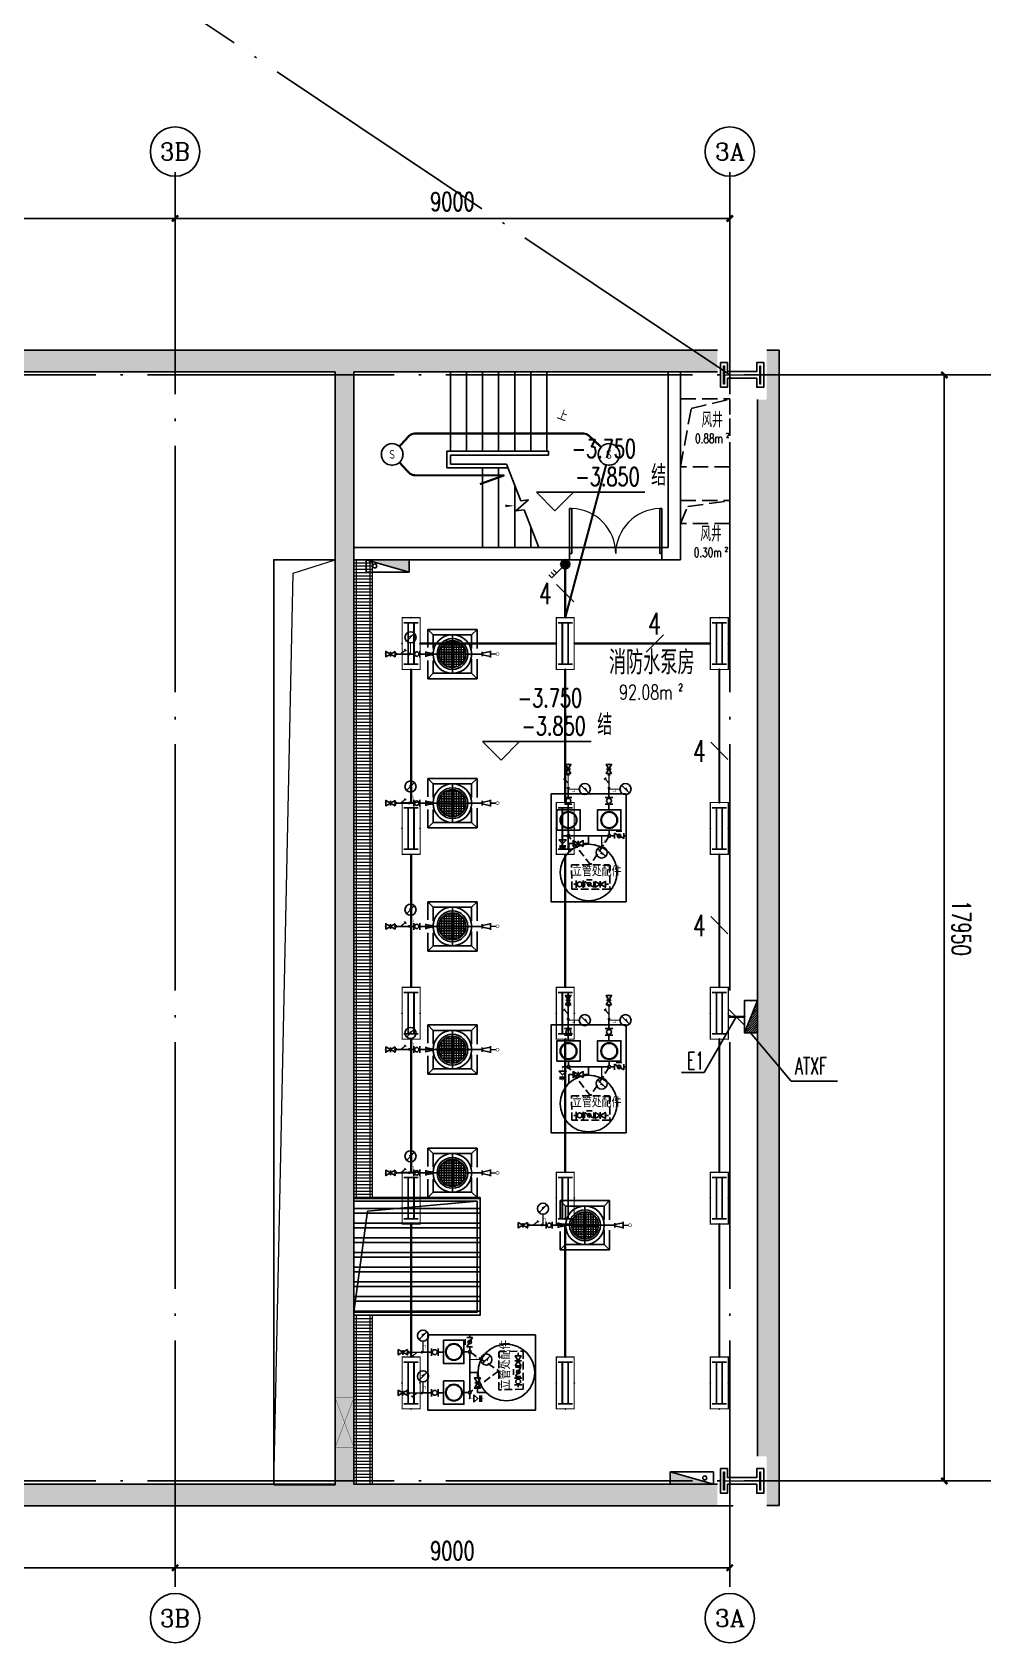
# Model space of a CAD drawing. Extents: x -1396510 to 1250330, y -1892470 to 1623980.
# Drawn here: x 220609 to 236160, y -1328750 to -1302612 of the extents above; entities that cross this region are included whole.
import ezdxf
from ezdxf.enums import TextEntityAlignment as Align

# ---------------------------------------------------------------- set-up
doc = ezdxf.new("R2010")
doc.units = 0
doc.header["$LTSCALE"] = 1000
doc.header["$MEASUREMENT"] = 0
for name, pattern in [('CONTINOUS', [0]), ('DASH', [0.35, 0.25, -0.1]), ('DOTE', [2.42, 2, -0.2, 0.02, -0.2])]:
    doc.linetypes.add(name, pattern=pattern)
doc.layers.get('Defpoints').update_dxf_attribs({"color": 210})
for name, color, linetype in [('0-辅助线', 1, 'Continuous'), ('A-AXIS-D', 1, 'Continuous'), ('A-AXIS-DOTE', 14, 'DOTE'), ('A-AXIS-DP', 126, 'Continuous'), ('A-HATCH-2', 251, 'Continuous'), ('A-STAIR', 150, 'Continuous'), ('A-WINDOW', 140, 'Continuous'), ('A-防火门窗', 1, 'Continuous'), ('AS-COLN', 6, 'Continuous'), ('AS-WALL', 40, 'Continuous'), ('AS-结构边线层', 200, 'Continuous'), ('DIM-照明', 3, 'Continuous'), ('DIM-箱柜', 3, 'Continuous'), ('EQUIP-照明', 3, 'Continuous'), ('EQUIP-箱柜', 3, 'Continuous'), ('FM_ZF消防', 1, 'Continuous'), ('SB_ZF消火栓', 10, 'Continuous'), ('SB_ZF消火栓M', 10, 'Continuous'), ('SB_ZF消防', 1, 'Continuous'), ('TEL_TEXT', 7, 'Continuous'), ('WIRE-照明', 1, 'Continuous'), ('建-墙-填充', 8, 'Continuous'), ('建-标高', 3, 'Continuous'), ('建-箭头', 3, 'Continuous')]:
    doc.layers.add(name, color=color, linetype=linetype)
doc.layers.add('A-WALL-HATCH', color=8, linetype='Continuous', lineweight=13)
doc.layers.add('S-col', color=2, linetype='Continuous', lineweight=0)
doc.layers.add('A-云线2', color=3, linetype='Continuous', plot=False)
doc.styles.add('_TCH_AXIS', font='COMPLEX', dxfattribs={"bigfont": 'GBCBIG'})
doc.styles.add('_TCH_DIM_T3', font='SIMPLEX', dxfattribs={"width": 0.705882, "bigfont": 'GBCBIG'})
doc.styles.add('_TEL_ATTDEF', font='GBENOR', dxfattribs={"width": 0.8, "height": 3, "bigfont": 'GBCBIG'})
doc.styles.add('_TEL_DIM', font='SIMPLEX', dxfattribs={"width": 0.8, "height": 3.5, "bigfont": 'HZTXT'})
doc.styles.add('A-AREA', font='SIMPLEX', dxfattribs={"bigfont": 'GBCBIG'})
doc.styles.add('A-DIM_T3', font='SIMPLEX', dxfattribs={"width": 0.705882, "bigfont": 'GBCBIG'})
doc.styles.add('A-STANDARD', font='SIMPLEX', dxfattribs={"bigfont": 'GBCBIG'})
doc.styles.get("Standard").update_dxf_attribs({"font": 'gbenor.shx', "bigfont": 'gbcbig.shx'})
doc.styles.add('TG_LINETYPE', font='SIMPLEX', dxfattribs={"width": 0.8, "height": 3, "bigfont": 'HZTXT'})
doc.linetypes.add('TG_X', pattern='A,1,-0.3,["X",TG_LINETYPE,S=0.1,R=0,X=-0.25,Y=-0.15],0', length=1.3)
doc.dimstyles.new('_TCH_ARCH&&100', dxfattribs={"dimtxt": 297.5, "dimasz": 100, "dimexe": 100, "dimexo": 100, "dimgap": 126.25, "dimtad": 1, "dimdec": 0, "dimzin": 0, "dimdsep": 46, "dimtxsty": '_TCH_DIM_T3', "dimblk": 'ARCHTICK', "dimcen": 0.09, "dimclrt": 7, "dimazin": 2, "dimtfac": 1, "dimtdec": 0, "dimtix": 1, "dimtmove": 2, "dimatfit": 3, "dimfxl": 0, "dimtolj": 1, "dimtzin": 0, "dimarcsym": 0})
doc.dimstyles.new('A-DIM&&100', dxfattribs={"dimtxt": 297.5, "dimasz": 100, "dimexe": 100, "dimexo": 100, "dimgap": 126.25, "dimtad": 1, "dimdec": 0, "dimzin": 0, "dimdsep": 46, "dimtxsty": 'A-DIM_T3', "dimblk": 'ARCHTICK', "dimcen": 0.09, "dimclrt": 7, "dimazin": 2, "dimtfac": 1, "dimtdec": 0, "dimtix": 1, "dimtmove": 2, "dimatfit": 3, "dimfxl": 0, "dimtolj": 1, "dimtzin": 0, "dimarcsym": 0})

# ---------------------------------------------------------------- blocks, each defined once
blk = doc.blocks.new('A$C5D961328')
at = {"layer": 'SB_ZF消火栓'}
blk.add_hatch(color=256, dxfattribs=at).paths.add_polyline_path([(0, 40), (700, 40), (700, 240)])
for p, q in [((700, 240), (0, 240)), ((0, 240), (0, 40)), ((700, 240), (0, 40)), ((0, 40), (700, 40)), ((700, 240), (700, 40))]:
    blk.add_line(p, q, dxfattribs=at)
at = {"layer": 'SB_ZF消火栓', "color": 1}
blk.add_circle((140, 140), 32.5, dxfattribs=at)
blk = doc.blocks.new('we42342343234')
at = {"layer": 'SB_ZF消火栓M', "xscale": -1, "rotation": 180}
blk.add_blockref('A$C5D961328', (-104754, 597660), dxfattribs=at)
at = {"layer": 'SB_ZF消火栓M', "xscale": -1}
blk.add_blockref('A$C5D961328', (-99120, 582579), dxfattribs=at)
blk = doc.blocks.new('$VALVE$00000597')
at = {"color": 0}
blk.add_line((-93, 357), (93, 543), dxfattribs=at)
blk.add_lwpolyline([(93, 543, 0, 50, 0), (-31, 456, 50, 50, 0)], format="xyseb", dxfattribs=at)
for points, const_width in [([(0, 300), (0, 0)], 30), ([(0, 182), (75, 182), (75, 107)], 7.5)]:
    blk.add_lwpolyline(points, dxfattribs=dict(at, const_width=const_width))
blk.add_circle((0, 450), 150, dxfattribs=at)
blk = doc.blocks.new('$VALVE$00000296')
at = {"color": 0}
for points in [[(-125, 72), (-125, -72), (125, 72), (125, -72), (-125, 72)], [(0, 60), (0, -64)]]:
    blk.add_lwpolyline(points, dxfattribs=at)
for p in [(-125, 0), (125, 0)]:
    blk.add_point(p, dxfattribs=at)
blk = doc.blocks.new('$VALVE$00000447')
at = {"color": 0}
for p, q in [((-82, 0), (-82, 90)), ((-82, 0), (-82, -90)), ((82, 0), (82, 90)), ((82, 0), (82, -90))]:
    blk.add_line(p, q, dxfattribs=at)
blk.add_circle((0, 0), 60.1, dxfattribs=at)
for p in [(-82, 0), (82, 0)]:
    blk.add_point(p, dxfattribs=at)
blk = doc.blocks.new('$VALVE$00000322')
at = {"color": 0}
for p, q in [((4, 216), (-102, 110)), ((-102, 110), (102, 110)), ((87, 272), (-81, 272)), ((-80, 317), (89, 317)), ((102, 110), (4, 216))]:
    blk.add_line(p, q, dxfattribs=at)
at = {"color": 0, "const_width": 8.96}
for points in [[(0, 0), (0, 110)], [(4, 216), (4, 377)]]:
    blk.add_lwpolyline(points, dxfattribs=at)
at = {"color": 0}
blk.add_point((0, 0), dxfattribs=at)
at = {"color": 0, "flags": 9}
for tag in ['YSIZE', 'XSIZE']:
    blk.add_attdef(tag, (0, 110), '', height=0.5, dxfattribs=at)
blk = doc.blocks.new('$VALVE$00000314')
at = {"color": 0}
for p, q in [((-125, -75), (-125, 75)), ((-125, 75), (125, -75)), ((-75, 125), (75, 125)), ((125, -75), (125, 75))]:
    blk.add_line(p, q, dxfattribs=at)
blk.add_circle((0, 0), 50, dxfattribs=at)
for p in [(-125, 0), (125, 0)]:
    blk.add_point(p, dxfattribs=at)
blk.add_solid([(0, 125), (0, 150), (75, 125)], dxfattribs=at)
blk = doc.blocks.new('$VALVE$00000295')
at = {"color": 0}
blk.add_lwpolyline([(-125, 72), (-125, -72), (125, 72), (125, -72), (-125, 72)], dxfattribs=at)
for p in [(-125, 0), (125, 0)]:
    blk.add_point(p, dxfattribs=at)
blk = doc.blocks.new('$VALVE$00000501')
for p, q in [((-175, 32), (-175, -32)), ((175, 32), (175, -32)), ((96, -77), (50, -123))]:
    blk.add_line(p, q)
at = {"const_width": 35}
for points in [[(-175, 0), (175, 0)], [(-52, 0), (73, -100)]]:
    blk.add_lwpolyline(points, dxfattribs=at)
for p in [(-175, -2), (175, -2)]:
    blk.add_point(p)
blk = doc.blocks.new('A$C6FBA1FAC')
at = {"layer": '0-辅助线', "color": 0, "linetype": 'DASH', "ltscale": 0.5}
blk.add_lwpolyline([(1160, 944), (1631, 639), (1160, 284)], dxfattribs=at)
blk.add_lwpolyline([(1631, 947), (2024, 957), (2024, 340), (1631, 330)], close=True, dxfattribs=at)
at = {"layer": 'SB_ZF消防', "color": 0, "linetype": 'TG_X', "ltscale": 0.5}
for p, q in [((1160, 1218), (1160, 1179)), ((170, 938), (150, 938)), ((538, 938), (380, 938)), ((736, 938), (646, 938)), ((1138, 944), (1065, 944)), ((1160, 1029), (1160, 967)), ((1160, 922), (1160, 608)), ((1946, 931), (1946, 883)), ((1160, 608), (1284, 608)), ((1160, 608), (1160, 307)), ((1284, 523), (1284, 608)), ((1946, 716), (1946, 695)), ((1946, 545), (1946, 519)), ((170, 278), (150, 278)), ((538, 278), (380, 278)), ((736, 278), (646, 278)), ((1138, 284), (1065, 284)), ((1160, 262), (1160, 189)), ((1284, 357), (1284, 287)), ((1426, 287), (1284, 287)), ((1946, 410), (1946, 372))]:
    blk.add_line(p, q, dxfattribs=at)
at = {"layer": 'SB_ZF消防', "color": 0, "linetype": 'CONTINOUS'}
blk.add_lwpolyline([(2229, 1220), (479, 1220), (479, 0), (2229, 0)], close=True, dxfattribs=at)
at = {"layer": 'SB_ZF消防', "color": 0, "linetype": 'CONTINOUS', "elevation": -9}
for points in [[(1065, 1134), (1065, 755), (736, 755), (736, 1134)], [(1065, 474), (1065, 95), (736, 95), (736, 474)]]:
    blk.add_lwpolyline(points, close=True, dxfattribs=at)
at = {"layer": 'SB_ZF消防', "color": 0}
for points in [[(1946, 799), (1893, 799)], [(1946, 799), (2000, 799)]]:
    blk.add_lwpolyline(points, dxfattribs=at)
at = {"layer": 'SB_ZF消防', "color": 0, "linetype": 'CONTINOUS'}
for centre, radius in [((903, 944, -9), 136), ((903, 944, -9), 126), ((1754, 610), 460), ((903, 284, -9), 136), ((903, 284, -9), 126)]:
    blk.add_circle(centre, radius, dxfattribs=at)
at = {"layer": 'SB_ZF消防', "color": 0, "linetype": 'TG_X'}
for centre in [(1160, 944), (1946, 799), (1160, 284)]:
    blk.add_circle(centre, 22.5, dxfattribs=at)
at = {"layer": 'FM_ZF消防', "color": 8, "yscale": 0.6, "zscale": 0.6}
for name, p, xscale, rotation in [('$VALVE$00000314', (1160, 1104), 0.6, 90.00000000000001), ('$VALVE$00000597', (1160, 821), -0.6, 270), ('$VALVE$00000314', (1946, 620), 0.6, 90), ('$VALVE$00000322', (1160, 189), 0.6, 269.9999999999999)]:
    blk.add_blockref(name, p, dxfattribs=dict(at, xscale=xscale, rotation=rotation))
at = {"layer": 'SB_ZF消防', "color": 8, "extrusion": (0, 0, -1), "xscale": -0.6000000000058208, "yscale": 0.6000000000058208, "zscale": -0.6000000000058208}
for p in [(-401, 938), (-401, 278)]:
    blk.add_blockref('$VALVE$00000597', p, dxfattribs=at)
at = {"layer": 'SB_ZF消防', "color": 8, "linetype": 'ByBlock', "xscale": -0.6000000000058208, "yscale": 0.6000000000058208, "zscale": 0.6000000000058208}
for p in [(75, 938), (75, 278)]:
    blk.add_blockref('$VALVE$00000296', p, dxfattribs=at)
at = {"layer": 'SB_ZF消防', "color": 0, "linetype": 'Continuous', "xscale": 0.6, "yscale": -0.6, "zscale": 0.6, "rotation": 180.016219414936}
for p in [(275, 938), (275, 278)]:
    blk.add_blockref('$VALVE$00000501', p, dxfattribs=at)
at = {"layer": 'SB_ZF消防', "color": 8, "extrusion": (0, 0, -1)}
for name, p, xscale, yscale, zscale, rotation in [('$VALVE$00000447', (-592, 940), -0.6655000007060895, 0.6655000007060895, -0.6655000007060895, 359.9823166399769), ('$VALVE$00000295', (-1946, 799), -0.6655000007060895, 0.6655000007060895, -0.6655000007060895, 269.9823166399769), ('$VALVE$00000296', (-1284, 440, -9), -0.6655000019456798, 0.6655000019456798, -0.6655000019456798, 89.98231664000984), ('$VALVE$00000447', (-592, 280), -0.6655000007060895, 0.6655000007060895, -0.6655000007060895, 359.9823166399769), ('$VALVE$00000447', (-1946, 464), -0.6655000007060895, 0.6655000007060895, -0.6655000007060895, 269.9823166399769)]:
    blk.add_blockref(name, p, dxfattribs=dict(at, xscale=xscale, yscale=yscale, zscale=zscale, rotation=rotation))
at = {"layer": 'SB_ZF消防', "color": 0, "linetype": 'CONTINOUS'}
blk.add_text('立管处配件', height=168.8, rotation=90, dxfattribs=at).set_placement((1816, 340))
blk = doc.blocks.new('$VALVE$00000486')
at = {"color": 0}
for p, q in [((90, 55), (-90, 16)), ((-90, -48), (-90, 48)), ((90, 72), (90, -72)), ((90, 72), (90, -72)), ((90, -72), (90, 72)), ((90, -55), (-90, -16))]:
    blk.add_line(p, q, dxfattribs=at)
for p in [(-90, 0), (90, 0)]:
    blk.add_point(p, dxfattribs=at)
blk = doc.blocks.new('A$C601508C6')
at = {"layer": 'SB_ZF消防', "linetype": 'ByBlock'}
h = blk.add_hatch(dxfattribs=at)
h.set_pattern_fill('SQUARE', color=0, scale=12.5, angle=-270, style=0)
h.set_pattern_definition([(90, (136137.827, -172778.786), (-19.84375, -5e-09), [19.84375, -19.84375]), (180, (136137.827, -172778.786), (5e-09, -19.84375), [19.84375, -19.84375])])
edge = h.paths.add_edge_path()
edge.add_ellipse((1081, 400), major_axis=(-155, -155), ratio=1, start_angle=135, end_angle=315)
edge.add_ellipse((1081, 400), major_axis=(-155, -155), ratio=1, start_angle=-45, end_angle=135)
at = {"layer": 'SB_ZF消防', "color": 0, "linetype": 'ByBlock'}
for p, q in [((681, 800), (681, 505)), ((768, 712), (681, 800)), ((1481, 800), (681, 800)), ((1393, 712), (1481, 800)), ((1481, 490), (1481, 800)), ((768, 712), (768, 490)), ((768, 712), (1393, 712)), ((1081, 87), (1081, 712)), ((1393, 490), (1393, 712)), ((1568, 400), (643, 400)), ((681, 297), (681, 0)), ((768, 297), (768, 87)), ((1393, 87), (1393, 318)), ((1481, 0), (1481, 318)), ((768, 87), (681, 0)), ((768, 87), (1393, 87)), ((1481, 0), (1393, 87)), ((1481, 0), (681, 0))]:
    blk.add_line(p, q, dxfattribs=at)
at = {"layer": 'SB_ZF消防', "color": 0, "linetype": 'ByBlock', "ltscale": 0.5}
for p, q in [((453, 400), (150, 400)), ((647, 400), (551, 400)), ((756, 400), (831, 400))]:
    blk.add_line(p, q, dxfattribs=at)
at = {"layer": 'SB_ZF消防', "color": 0, "linetype": 'ByBlock', "const_width": 22.5}
for points in [[(1399, 400), (1566, 400)], [(1701, 400), (1788, 400)]]:
    blk.add_lwpolyline(points, dxfattribs=at)
at = {"layer": 'SB_ZF消防', "color": 0, "linetype": 'ByBlock', "const_width": 7.5}
blk.add_lwpolyline([(1813, 375, 1), (1813, 425, 1), (1813, 375, 1)], format="xyb", dxfattribs=at)
at = {"layer": 'SB_ZF消防', "color": 0, "linetype": 'ByBlock'}
for radius in [313, 250, 219]:
    blk.add_circle((1081, 400), radius, dxfattribs=at)
at = {"layer": 'SB_ZF消防', "color": 8, "linetype": 'ByBlock', "extrusion": (0, 0, -1), "xscale": -0.6000000000058209, "yscale": 0.6000000000058209, "zscale": -0.6000000000058209}
blk.add_blockref('$VALVE$00000597', (-401, 400), dxfattribs=at)
at = {"layer": 'SB_ZF消防', "color": 8, "linetype": 'ByBlock', "xscale": -0.6000000000058209, "yscale": 0.6000000000058209, "zscale": 0.6000000000058208}
for name, p in [('$VALVE$00000296', (75, 400)), ('$VALVE$00000447', (502, 400)), ('$VALVE$00000486', (701, 400))]:
    blk.add_blockref(name, p, dxfattribs=at)
at = {"layer": 'SB_ZF消防', "color": 0, "linetype": 'ByBlock', "xscale": 0.6, "yscale": -0.6, "zscale": 0.6}
blk.add_blockref('$VALVE$00000501', (274, 403), dxfattribs=at)
at = {"layer": 'SB_ZF消防', "color": 8, "linetype": 'ByBlock', "xscale": -0.7500000000000002, "yscale": 0.7500000000000002, "zscale": 0.75, "rotation": 180}
blk.add_blockref('$VALVE$00000486', (1633, 400), dxfattribs=at)
blk = doc.blocks.new('_ArchTick')
at = {"color": 0, "linetype": 'ByBlock', "const_width": 0.4}
blk.add_lwpolyline([(-0.5, -0.5), (0.5, 0.5)], dxfattribs=at)
blk = doc.blocks.new('*D5827')
at = {"layer": 'A-AXIS-D', "color": 0, "lineweight": -2, "transparency": 16777216}
for p, q in [((196000, -38700), (196000, -39558)), ((205000, -38700), (205000, -39558)), ((196000, -39458), (205000, -39458))]:
    blk.add_line(p, q, dxfattribs=at)
at = {"layer": 'Defpoints', "color": 0, "transparency": 16777216}
for p in [(196000, -38600), (205000, -38600), (205000, -39458)]:
    blk.add_point(p, dxfattribs=at)
at = {"layer": 'A-AXIS-D', "color": 0, "lineweight": -2, "transparency": 16777216, "xscale": 100, "yscale": 100, "zscale": 100, "rotation": 180}
blk.add_blockref('_ArchTick', (196000, -39458), dxfattribs=at)
at = {"layer": 'A-AXIS-D', "color": 0, "lineweight": -2, "transparency": 16777216, "xscale": 100, "yscale": 100, "zscale": 100}
blk.add_blockref('_ArchTick', (205000, -39458), dxfattribs=at)
at = {"layer": 'A-AXIS-D', "color": 7, "transparency": 16777216, "insert": (200500, -39183), "char_height": 297.5, "attachment_point": 5, "style": '_TCH_DIM_T3'}
blk.add_mtext('\\A1;9000', dxfattribs=at)
blk = doc.blocks.new('*D5828')
at = {"layer": 'A-AXIS-D', "color": 0, "lineweight": -2, "transparency": 16777216}
for p, q in [((205000, -38700), (205000, -39558)), ((214000, -38700), (214000, -39558)), ((205000, -39458), (214000, -39458))]:
    blk.add_line(p, q, dxfattribs=at)
at = {"layer": 'Defpoints', "color": 0, "transparency": 16777216}
for p in [(205000, -38600), (214000, -38600), (214000, -39458)]:
    blk.add_point(p, dxfattribs=at)
at = {"layer": 'A-AXIS-D', "color": 0, "lineweight": -2, "transparency": 16777216, "xscale": 100, "yscale": 100, "zscale": 100, "rotation": 180}
blk.add_blockref('_ArchTick', (205000, -39458), dxfattribs=at)
at = {"layer": 'A-AXIS-D', "color": 0, "lineweight": -2, "transparency": 16777216, "xscale": 100, "yscale": 100, "zscale": 100}
blk.add_blockref('_ArchTick', (214000, -39458), dxfattribs=at)
at = {"layer": 'A-AXIS-D', "color": 7, "transparency": 16777216, "insert": (209500, -39183), "char_height": 297.5, "attachment_point": 5, "style": '_TCH_DIM_T3'}
blk.add_mtext('\\A1;9000', dxfattribs=at)
blk = doc.blocks.new('*D5856')
at = {"layer": 'A-AXIS-D', "color": 0, "lineweight": -2, "transparency": 16777216}
for p, q in [((216564, -20100), (217580, -20100)), ((217480, -20100), (217480, -38050)), ((216564, -38050), (217580, -38050))]:
    blk.add_line(p, q, dxfattribs=at)
at = {"layer": 'Defpoints', "color": 0, "transparency": 16777216}
for p in [(216464, -20100), (216464, -38050), (217480, -38050)]:
    blk.add_point(p, dxfattribs=at)
at = {"layer": 'A-AXIS-D', "color": 0, "lineweight": -2, "transparency": 16777216, "xscale": 100, "yscale": 100, "zscale": 100}
for p, rotation in [((217480, -20100), 90), ((217480, -38050), 270)]:
    blk.add_blockref('_ArchTick', p, dxfattribs=dict(at, rotation=rotation))
at = {"layer": 'A-AXIS-D', "color": 7, "transparency": 16777216, "insert": (217755, -29075), "char_height": 297.5, "attachment_point": 5, "rotation": 270, "style": 'A-DIM_T3'}
blk.add_mtext('\\A1;17950', dxfattribs=at)
blk = doc.blocks.new('*D5857')
at = {"layer": 'A-AXIS-D', "color": 0, "lineweight": -2, "transparency": 16777216}
for p, q in [((196000, -18320), (196000, -17462)), ((205000, -18320), (205000, -17462)), ((196000, -17562), (205000, -17562))]:
    blk.add_line(p, q, dxfattribs=at)
at = {"layer": 'Defpoints', "color": 0, "transparency": 16777216}
for p in [(205000, -17562), (196000, -18420), (205000, -18420)]:
    blk.add_point(p, dxfattribs=at)
at = {"layer": 'A-AXIS-D', "color": 0, "lineweight": -2, "transparency": 16777216, "xscale": 100, "yscale": 100, "zscale": 100, "rotation": 180}
blk.add_blockref('_ArchTick', (196000, -17562), dxfattribs=at)
at = {"layer": 'A-AXIS-D', "color": 0, "lineweight": -2, "transparency": 16777216, "xscale": 100, "yscale": 100, "zscale": 100}
blk.add_blockref('_ArchTick', (205000, -17562), dxfattribs=at)
at = {"layer": 'A-AXIS-D', "color": 7, "transparency": 16777216, "insert": (200500, -17287), "char_height": 297.5, "attachment_point": 5, "style": '_TCH_DIM_T3'}
blk.add_mtext('\\A1;9000', dxfattribs=at)
blk = doc.blocks.new('*D5858')
at = {"layer": 'A-AXIS-D', "color": 0, "lineweight": -2, "transparency": 16777216}
for p, q in [((205000, -18320), (205000, -17462)), ((214000, -18320), (214000, -17462)), ((205000, -17562), (214000, -17562))]:
    blk.add_line(p, q, dxfattribs=at)
at = {"layer": 'Defpoints', "color": 0, "transparency": 16777216}
for p in [(214000, -17562), (205000, -18420), (214000, -18420)]:
    blk.add_point(p, dxfattribs=at)
at = {"layer": 'A-AXIS-D', "color": 0, "lineweight": -2, "transparency": 16777216, "xscale": 100, "yscale": 100, "zscale": 100, "rotation": 180}
blk.add_blockref('_ArchTick', (205000, -17562), dxfattribs=at)
at = {"layer": 'A-AXIS-D', "color": 0, "lineweight": -2, "transparency": 16777216, "xscale": 100, "yscale": 100, "zscale": 100}
blk.add_blockref('_ArchTick', (214000, -17562), dxfattribs=at)
at = {"layer": 'A-AXIS-D', "color": 7, "transparency": 16777216, "insert": (209500, -17287), "char_height": 297.5, "attachment_point": 5, "style": '_TCH_DIM_T3'}
blk.add_mtext('\\A1;9000', dxfattribs=at)
blk = doc.blocks.new('$DorLib2D$00000002')
for p, q in [((-0.5, 0), (-0.5, 0.4875)), ((-0.475, 0.4875), (-0.5, 0.4875)), ((-0.475, 0), (-0.475, 0.4875)), ((0.475, 0), (0.475, 0.4875)), ((0.475, 0.4875), (0.5, 0.4875)), ((0.5, 0), (0.5, 0.4875)), ((-0.5, 0), (-0.475, 0)), ((0.5, 0), (0.475, 0))]:
    blk.add_line(p, q)
at = {"lineweight": 13}
for centre, start, end in [((-0.4875, 0), 0, 88.53072), ((0.4875, 0), 91.46928, 180)]:
    blk.add_arc(centre, 0.4875, start, end, dxfattribs=at)
blk = doc.blocks.new('_FZH')
at = {"layer": 'A-HATCH-2'}
blk.add_lwpolyline([(-0.437, -0.25), (-0.437, 0.25), (-0.297, 0.25), (-0.297, 0.067), (0.298, 0.067), (0.298, 0.25), (0.438, 0.25), (0.438, -0.25), (0.298, -0.25), (0.298, -0.068), (-0.297, -0.068), (-0.297, -0.25)], close=True, dxfattribs=at)
at = {"layer": 'S-col'}
blk.add_lwpolyline([(-0.375, -0.188), (-0.375, 0.187), (-0.36, 0.187), (-0.36, 0.005), (0.36, 0.005), (0.36, 0.187), (0.375, 0.187), (0.375, -0.188), (0.36, -0.188), (0.36, -0.005), (-0.36, -0.005), (-0.36, -0.188)], close=True, dxfattribs=at)
blk = doc.blocks.new('$LinePat$饰面砖')
at = {"color": 0}
for p, q in [((0, 0), (70, 0)), ((0, 0), (0, -100)), ((17.5, 0), (17.5, -100)), ((35, 0), (35, -100)), ((52.5, 0), (52.5, -100)), ((70, 0), (70, -100)), ((0, -100), (70, -100))]:
    blk.add_line(p, q, dxfattribs=at)
at = {"color": 0, "linetype": 'DASH'}
for p, q in [((0, -12.5), (70, -12.5)), ((0, -87.5), (70, -87.5))]:
    blk.add_line(p, q, dxfattribs=at)
blk = doc.blocks.new('$equip$00003148')
for p, q in [((-0.96, 0.333), (-0.96, -0.333)), ((-0.96, 0.133), (0.96, 0.133)), ((0.96, 0.333), (0.96, -0.333)), ((-0.96, -0.133), (0.96, -0.133))]:
    blk.add_line(p, q)
at = {"const_width": 0.0571}
blk.add_lwpolyline([(-1.2, -0.417), (1.2, -0.417), (1.2, 0.417), (-1.2, 0.417)], close=True, dxfattribs=at)
at = {"const_width": 0.08}
for points in [[(-0.96, 0.133), (0.96, 0.133)], [(-0.96, -0.133), (0.96, -0.133)]]:
    blk.add_lwpolyline(points, dxfattribs=at)
for p in [(-1.2, 0), (0, 0.417), (1.2, 0), (0, -0.417)]:
    blk.add_point(p)
at = {"color": 7, "style": '_TEL_DIM', "flags": 1}
for tag in ['A', 'REMARK']:
    blk.add_attdef(tag, text='', height=0.00002, dxfattribs=at).set_placement((0, 0), align=Align.MIDDLE_CENTER)
blk = doc.blocks.new('$equip$00002837')
at = {"const_width": 0.0571}
blk.add_lwpolyline([(0.5, 0, 1), (-0.5, 0, 1), (0.5, 0, -0.854586)], format="xyb", dxfattribs=at)
blk.add_circle((0, 0), 0.5)
for p in [(-0.5, 0), (0, 0.5), (0.5, 0), (0, -0.5)]:
    blk.add_point(p)
at = {"color": 7, "style": '_TEL_DIM'}
blk.add_attdef('$TEXT$', text='', height=0.4, dxfattribs=at).set_placement((0, 0), align=Align.MIDDLE_CENTER)
at = {"color": 7, "style": '_TEL_DIM', "flags": 1}
for tag in ['A', 'REMARK']:
    blk.add_attdef(tag, text='', height=0.00002, dxfattribs=at).set_placement((0, 0), align=Align.MIDDLE_CENTER)
blk = doc.blocks.new('*X124')
at = {"color": 0}
for p, q in [((-247, 0), (-246, 2)), ((-212, 0), (-187, 25)), ((-177, 0), (-128, 49)), ((-141, 0), (-69, 72)), ((-106, 0), (-10, 96)), ((-71, 0), (49, 120)), ((-35, 0), (108, 143)), ((0, 0), (167, 167)), ((35, 0), (226, 190)), ((71, 0), (250, 179)), ((106, 0), (250, 144)), ((141, 0), (250, 109)), ((177, 0), (250, 73)), ((212, 0), (250, 38)), ((247, 0), (250, 3))]:
    blk.add_line(p, q, dxfattribs=at)
blk = doc.blocks.new('$equip$00002939')
for p, q in [((-0.75, 0.6), (-0.75, 0)), ((0.75, 0.6), (-0.75, 0.6)), ((-0.75, 0), (0.75, 0.6)), ((-0.75, 0), (0.75, 0)), ((0.75, 0), (0.75, 0.6))]:
    blk.add_line(p, q)
at = {"const_width": 0.0571}
blk.add_lwpolyline([(-0.75, 0.6), (-0.75, 0), (0.75, 0), (0.75, 0.6), (-0.75, 0.6), (-0.75, 0)], dxfattribs=at)
for p in [(-0.75, 0.3), (0, 0.6), (0, 0), (0.75, 0.3)]:
    blk.add_point(p)
blk.add_solid([(-0.75, 0), (0.75, 0), (0.75, 0.6)])
at = {"xscale": 0.00300000000061118, "yscale": 0.00300000000061118, "zscale": 0.00300000000061118}
blk.add_blockref('*X124', (0, 0), dxfattribs=at)
at = {"color": 7, "style": '_TEL_DIM', "flags": 1}
for tag in ['A', 'REMARK']:
    blk.add_attdef(tag, text='', height=0.00002, dxfattribs=at).set_placement((0, 0), align=Align.MIDDLE_CENTER)
blk = doc.blocks.new('$equip$00001964')
for p, q in [((0.147, 0.356), (0.625, 0.833)), ((0.625, 0.833), (0.766, 0.692)), ((0.399, 0.607), (0.54, 0.466)), ((0.512, 0.72), (0.653, 0.579))]:
    blk.add_line(p, q)
blk.add_circle((0, 0.208), 0.208)
for p in [(-0.208, 0.208), (0, 0.417), (0, 0), (0.208, 0.208)]:
    blk.add_point(p)
for points in [[(-0.18, 0.313), (0.18, 0.313), (-0.208, 0.208), (0.208, 0.208)], [(-0.18, 0.104), (0.18, 0.104), (-0.208, 0.208), (0.208, 0.208)], [(-0.104, 0.389), (0.104, 0.389), (-0.18, 0.313), (0.18, 0.313)], [(-0.104, 0.028), (0.104, 0.028), (-0.18, 0.104), (0.18, 0.104)], [(0, 0.417), (0, 0.417), (-0.104, 0.389), (0.104, 0.389)], [(0, 0), (0, 0), (-0.104, 0.028), (0.104, 0.028)]]:
    blk.add_solid(points)
at = {"layer": 'TEL_TEXT', "style": '_TEL_DIM', "flags": 1}
blk.add_attdef('A', text='', height=0.00002, dxfattribs=at).set_placement((0, 0), align=Align.MIDDLE_CENTER)
blk = doc.blocks.new('$TELECSYS$00000095')
blk.add_line((0.4, 0.4), (-0.4, -0.4))
at = {"width": 0.8}
blk.add_attdef('N', text='', height=1, dxfattribs=at).set_placement((-0.017, 1.056), align=Align.MIDDLE)
blk = doc.blocks.new('$TelecSys$00000152')
blk.add_blockref('$TELECSYS$00000095', (0, 0))
at = {"style": '_TEL_DIM', "width": 0.7}
blk.add_attdef('N', text='', height=0.875, dxfattribs=at).set_placement((-0.015, 0.924), align=Align.MIDDLE)
blk = doc.blocks.new('世赫3#厂房一层0821')
at = {"layer": 'A-HATCH-2'}
h = blk.add_hatch(dxfattribs=at)
h.set_pattern_fill('ANSI32', color=8, scale=50, angle=135)
h.set_pattern_definition([(180, (381554.18, -893630.89), (-1e-14, -238.125), []), (180, (381474.8, -893551.5), (-1e-14, -238.125), [])])
h.paths.add_polyline_path([(209950, -33450.9), (207900, -33455.9), (207900, -35365.9), (209950, -35360.9)])
at = {"layer": '建-墙-填充'}
for points in [[(196400, -19700.1), (196400, -20050.1), (207600, -20050.1), (207750, -19933.4), (207750, -19700.1)], [(213100, -20050.1), (213100, -19700.1), (207750, -19700.1), (207750, -19933.4), (207900, -20050.1)], [(213800, -20050.1), (213800, -19700.1), (213100, -19700.1), (213100, -20050.1)], [(214450, -37650), (214600, -37650), (214600, -38450), (214800, -38450), (214800, -19700.1), (214600, -19700.1), (214600, -20500.1), (214450, -20500.1)], [(207750, -19933.4), (207600, -20050.1), (207600, -22990), (207900, -22990), (207900, -20050.1)], [(207900, -22990), (207600, -22990), (207600, -38100.9), (207750, -38217.6), (207900, -38100.9)], [(196400, -38100.9), (196400, -38450), (195700.6, -38450), (195700, -38450.9), (207750, -38450.9), (207750, -38217.6), (207600, -38100.9)], [(214050, -38450), (213800, -38450), (213800, -38100.9), (207900, -38100.9), (207750, -38217.6), (207750, -38450.9), (214050, -38450.9)]]:
    blk.add_hatch(color=256, dxfattribs=at).paths.add_polyline_path(points)
at = {"layer": 'A-AXIS-D'}
for centre in [(205000, -16476), (214000, -16476), (205000, -40276.3), (214000, -40276.3)]:
    blk.add_circle(centre, 400, dxfattribs=at)
at = {"layer": 'A-AXIS-DOTE', "color": 8, "ltscale": 2}
for p, q in [((214000, -20100), (184004, 0)), ((218234.2, -20100), (194994.2, -20100)), ((218234.2, -38050), (194994.2, -38050))]:
    blk.add_line(p, q, dxfattribs=at)
for points in [[(205000, -39770), (205000, -16810)], [(214000, -39770), (214000, -16810)]]:
    blk.add_lwpolyline(points, dxfattribs=at)
at = {"layer": 'A-AXIS-DP', "color": 8}
blk.add_lwpolyline([(207900, -33450.9), (209950, -33450.9), (209950, -35360.9), (207900, -35360.9)], close=True, dxfattribs=at)
at = {"layer": 'A-HATCH-2', "color": 8}
blk.add_lwpolyline([(207900, -35310.9), (208124.2, -33670.9), (209900, -33510.9)], dxfattribs=at)
at = {"layer": 'A-STAIR'}
for p, q in [((209470, -20050.1), (207900, -20050.1)), ((207900, -20050.1), (207900, -22900.1)), ((211030, -20050.1), (209470, -20050.1)), ((209470, -21340.1), (209470, -20050.1)), ((209470, -21340.1), (209470, -20050.1)), ((209730, -21340.1), (209730, -20050.1)), ((209990, -21340.1), (209990, -20050.1)), ((210250, -21340.1), (210250, -20050.1)), ((210510, -21340.1), (210510, -20050.1)), ((210770, -21340.1), (210770, -20050.1)), ((211030, -21340.1), (211030, -20050.1)), ((211060, -21340.1), (209410, -21340.1)), ((209410, -21340.1), (209410, -21610.1)), ((211030, -21400.1), (209470, -21400.1)), ((211060, -21400.1), (209470, -21400.1)), ((209470, -21400.1), (209470, -21550.1)), ((209470, -21550.1), (209470, -21400.1)), ((211060, -21400.1), (211060, -21340.1)), ((209410, -21610.1), (210403.1, -21610.1)), ((209470, -21550.1), (210380, -21550.1)), ((209990, -21550.1), (209470, -21550.1)), ((209990, -21550.1), (210380, -21550.1)), ((209990, -21610.1), (209990, -22900.1)), ((209990, -22900.1), (209990, -21610.1)), ((210250, -21610.1), (210250, -22900.1)), ((210607.7, -22141.3), (210380, -21550.1)), ((210510, -21887.6), (210510, -22900.1)), ((210530.9, -22304.6), (210733.7, -22127.9)), ((210733.7, -22127.9), (210607.7, -22141.3)), ((210665.1, -22290.3), (210530.9, -22304.6)), ((210900, -22900.1), (210665.1, -22290.3)), ((210770, -22562.6), (210770, -22900.1)), ((207900, -22900.1), (209990, -22900.1)), ((209990, -22900.1), (210900, -22900.1))]:
    blk.add_line(p, q, dxfattribs=at)
at = {"layer": 'A-WALL-HATCH'}
blk.add_lwpolyline([(206600, -38110.9), (206917.9, -23317.7), (207600, -23100)], dxfattribs=at)
at = {"layer": 'A-WINDOW', "color": 8}
blk.add_lwpolyline([(209950, -33450.9), (207900, -33455.9), (207900, -35365.9), (209950, -35360.9)], close=True, dxfattribs=at)
at = {"layer": 'A-WINDOW', "color": 8, "const_width": 5}
blk.add_lwpolyline([(207600, -37500), (207900, -37500), (207900, -36700), (207600, -36700)], close=True, dxfattribs=at)
for points in [[(207600, -36700), (207900, -37500)], [(207600, -37500), (207900, -36700)]]:
    blk.add_lwpolyline(points, dxfattribs=at)
at = {"layer": 'A-防火门窗', "color": 1}
for p, q in [((211400, -22900), (212900, -22900)), ((211400, -23100), (212900, -23100))]:
    blk.add_line(p, q, dxfattribs=at)
at = {"layer": 'AS-COLN', "color": 8}
for p, q in [((207750, -19700.1), (196400, -19700.1)), ((213100, -19700.1), (207750, -19700.1)), ((213800, -19700.1), (213100, -19700.1)), ((214800, -19700.1), (214600, -19700.1)), ((214800, -19700.1), (214800, -38450)), ((207600, -20050.1), (196400, -20050.1)), ((207600, -20050.1), (207600, -22990)), ((207900, -20050.1), (207900, -22990)), ((213100, -20050.1), (207900, -20050.1)), ((213800, -20050.1), (213100, -20050.1)), ((214450, -20500.1), (214450, -37650)), ((207600, -22990), (207600, -38100.9)), ((207900, -22990), (207900, -38100.9)), ((207600, -38100.9), (196400, -38100.9)), ((213800, -38100.9), (207900, -38100.9)), ((207750, -38450.9), (195700, -38450.9)), ((214050, -38450.9), (207750, -38450.9)), ((214050, -38450.9), (214050, -38450)), ((214800, -38450), (214600, -38450))]:
    blk.add_line(p, q, dxfattribs=at)
for points in [[(206600, -38110.9), (207600, -38110.9), (207600, -23100), (206600, -23100)], [(209900, -33510.9), (207900, -33510.9), (207900, -35310.9), (209900, -35310.9)]]:
    blk.add_lwpolyline(points, close=True, dxfattribs=at)
at = {"layer": 'AS-WALL'}
for p, q in [((213000, -20050.1), (213000, -22900)), ((213200, -20050.1), (213200, -23100)), ((211400, -22900), (207900, -22900)), ((211400, -23100), (211400, -22900)), ((213000, -22900), (212900, -22900)), ((212900, -22900), (212900, -23100)), ((207900, -23100), (211400, -23100)), ((212900, -23100), (213200, -23100))]:
    blk.add_line(p, q, dxfattribs=at)
at = {"layer": 'AS-结构边线层', "color": 8, "linetype": 'DASH'}
for points in [[(213200, -20490), (214000, -20490), (214000, -21590), (213200, -21590)], [(213200, -22140), (214000, -22140), (214000, -22510), (213200, -22510)]]:
    blk.add_lwpolyline(points, close=True, dxfattribs=at)
for points in [[(213200, -21590), (213374.2, -20645), (214000, -20495)], [(213200, -22510), (213319.3, -22237.8), (214000, -22140)]]:
    blk.add_lwpolyline(points, dxfattribs=at)
at = {"layer": '建-标高', "color": 8}
for p, q in [((211164.2, -22305), (210864.2, -22005)), ((210864.2, -22005), (212624.2, -22005)), ((211164.2, -22305), (211464.2, -22005)), ((210290, -26350), (209990, -26050)), ((209990, -26050), (211750, -26050)), ((210290, -26350), (210590, -26050))]:
    blk.add_line(p, q, dxfattribs=at)
at = {"layer": '建-箭头'}
blk.add_lwpolyline([(211160, -20725.1, 0, 0, 0), (208685, -20725.1, 0, 0, 0), (208685, -22225.1, 0, 0, 0), (210510, -22225.1, 0, 40, 0), (210360, -22225.1, 0, 0, 0)], format="xyseb", dxfattribs=at)
at = {"layer": 'A-WALL-HATCH', "yscale": 3, "zscale": 3}
for p, xscale, rotation in [((208200, -23100), 3.019102133014555, 270.0001690309123), ((208200, -23311.3), 3.019102133014555, 270.0001690309123), ((208200, -23522.7), 3.019102133014555, 270.0001690309123), ((208200, -23734), 3.019102133014555, 270.0001690309123), ((208200, -23945.3), 3.019102133014555, 270.0001690309123), ((208200, -24156.7), 3.019102133014555, 270.0001690309123), ((208200, -24368), 3.019102133014555, 270.0001690309123), ((208200, -24579.4), 3.019102133014555, 270.0001690309123), ((208200, -24790.7), 3.019102133014555, 270.0001690309123), ((208200, -25002), 3.019102133014555, 270.0001690309123), ((208200, -25213.4), 3.019102133014555, 270.0001690309123), ((208200, -25424.7), 3.019102133014555, 270.0001690309123), ((208200, -25636), 3.019102133014555, 270.0001690309123), ((208200, -25847.4), 3.019102133014555, 270.0001690309123), ((208200, -26058.7), 3.019102133014555, 270.0001690309123), ((208200, -26270.1), 3.019102133014555, 270.0001690309123), ((208200, -26481.4), 3.019102133014555, 270.0001690309123), ((208200, -26692.7), 3.019102133014555, 270.0001690309123), ((208200, -26904.1), 3.019102133014555, 270.0001690309123), ((208200, -27115.4), 3.019102133014555, 270.0001690309123), ((208200, -27326.7), 3.019102133014555, 270.0001690309123), ((208200, -27538.1), 3.019102133014555, 270.0001690309123), ((208200, -27749.4), 3.019102133014555, 270.0001690309123), ((208200, -27960.8), 3.019102133014555, 270.0001690309123), ((208200, -28172.1), 3.019102133014555, 270.0001690309123), ((208200, -28383.4), 3.019102133014555, 270.0001690309123), ((208200, -28594.8), 3.019102133014555, 270.0001690309123), ((208200, -28806.1), 3.019102133014555, 270.0001690309123), ((208200, -29017.4), 3.019102133014555, 270.0001690309123), ((208200, -29228.8), 3.019102133014555, 270.0001690309123), ((208200, -29440.1), 3.019102133014555, 270.0001690309123), ((208200, -29651.5), 3.019102133014555, 270.0001690309123), ((208200, -29862.8), 3.019102133014555, 270.0001690309123), ((208200, -30074.1), 3.019102133014555, 270.0001690309123), ((208200, -30285.5), 3.019102133014555, 270.0001690309123), ((208200, -30496.8), 3.019102133014555, 270.0001690309123), ((208200, -30708.1), 3.019102133014555, 270.0001690309123), ((208200, -30919.5), 3.019102133014555, 270.0001690309123), ((208200, -31130.8), 3.019102133014555, 270.0001690309123), ((208200, -31342.1), 3.019102133014555, 270.0001690309123), ((208200, -31553.5), 3.019102133014555, 270.0001690309123), ((208200, -31764.8), 3.019102133014555, 270.0001690309123), ((208200, -31976.2), 3.019102133014555, 270.0001690309123), ((208200, -32187.5), 3.019102133014555, 270.0001690309123), ((208200, -32398.8), 3.019102133014555, 270.0001690309123), ((208200, -32610.2), 3.019102133014555, 270.0001690309123), ((208200, -32821.5), 3.019102133014555, 270.0001690309123), ((208200, -33032.8), 3.019102133014555, 270.0001690309123), ((208200, -33244.2), 3.019102133014555, 270.0001690309123), ((208200, -35365.5), 3.005896639420585, 270.0001690309121), ((208200, -35575.9), 3.005896639420585, 270.0001690309121), ((208200, -35786.3), 3.005896639420585, 270.0001690309121), ((208200, -35996.8), 3.005896639420585, 270.0001690309121), ((208200, -36207.2), 3.005896639420585, 270.0001690309121), ((208200, -36417.6), 3.005896639420585, 270.0001690309121), ((208200, -36628), 3.005896639420585, 270.0001690309121), ((208200, -36838.4), 3.005896639420585, 270.0001690309121), ((208200, -37048.8), 3.005896639420585, 270.0001690309121), ((208200, -37259.2), 3.005896639420585, 270.0001690309121), ((208200, -37469.6), 3.005896639420585, 270.0001690309121), ((208200, -37680.1), 3.005896639420585, 270.0001690309121), ((208200, -37890.5), 3.005896639420585, 270.0001690309121)]:
    blk.add_blockref('$LinePat$饰面砖', p, dxfattribs=dict(at, xscale=xscale, rotation=rotation))
at = {"layer": 'A-防火门窗', "color": 1, "xscale": 1500, "yscale": 1500, "zscale": 200}
blk.add_blockref('$DorLib2D$00000002', (212150, -23000), dxfattribs=at)
at = {"layer": 'AS-COLN', "color": 8, "xscale": 800, "yscale": 800, "zscale": 800}
for p in [(214200, -20100.1), (214200, -38050)]:
    blk.add_blockref('_FZH', p, dxfattribs=at)
at = {"layer": 'SB_ZF消火栓'}
blk.add_blockref('we42342343234', (312854.2, -620720), dxfattribs=at)
at = {"layer": 'SB_ZF消防', "color": 8}
for name, p in [('A$C601508C6', (208419.2, -25030)), ('A$C601508C6', (208419.2, -27450)), ('A$C601508C6', (208419.2, -29450)), ('A$C601508C6', (208419.2, -31450)), ('A$C601508C6', (208419.2, -33450)), ('A$C601508C6', (210569.2, -34300)), ('A$C6FBA1FAC', (208621.1, -36900))]:
    blk.add_blockref(name, p, dxfattribs=at)
at = {"layer": 'SB_ZF消防', "color": 8, "rotation": 270}
for p in [(211100, -26420.9), (211100, -30171.1)]:
    blk.add_blockref('A$C6FBA1FAC', p, dxfattribs=at)
at = {"layer": 'A-AXIS-D', "color": 7, "style": '_TCH_AXIS'}
for s, height, p, p2 in [('3B', 282.17, (204758.1, -16617.1), (205241.9, -16617.1)), ('3A', 276.42, (213756.5, -16614.2), (214243.5, -16614.2)), ('3B', 282.17, (204758.1, -40417.3), (205241.9, -40417.3)), ('3A', 276.42, (213756.5, -40414.5), (214243.5, -40414.5))]:
    blk.add_text(s, height=height, dxfattribs=at).set_placement(p, p2, align=Align.FIT)
at = {"layer": 'A-防火门窗', "color": 8, "style": 'A-AREA'}
for s, height, p in [('风井', 241.13, (213540.6, -20950)), ('风井', 241.13, (213520.6, -22800)), ('消防水泵房', 385.82, (212039.7, -24960))]:
    blk.add_text(s, height=height, dxfattribs=at).set_placement(p)
at = {"layer": 'A-防火门窗', "color": 8, "style": 'A-AREA', "width": 0.705882}
for s, height, p in [('0.88m', 148.75, (213436.7, -21205.9)), ('2', 74.4, (213936.7, -21118.4)), ('0.30m', 148.75, (213416.7, -23055.9)), ('2', 74.4, (213916.7, -22968.4)), ('92.08m', 238, (212206.2, -25369.5)), ('2', 119, (213166.2, -25229.5))]:
    blk.add_text(s, height=height, dxfattribs=at).set_placement(p)
at = {"layer": '建-标高', "color": 7, "style": 'A-STANDARD', "width": 0.705882}
for s, p in [('-3.750', (211434.2, -21445)), ('-3.850', (211494.2, -21900)), ('-3.750', (210560, -25490)), ('-3.850', (210620, -25945))]:
    blk.add_text(s, height=297.5, dxfattribs=at).set_placement(p)
at = {"layer": '建-标高', "color": 7, "style": 'A-STANDARD'}
for p in [(212724.2, -21900), (211850, -25945)]:
    blk.add_text('结', height=337.6, dxfattribs=at).set_placement(p)
at = {"layer": '建-箭头', "color": 7, "style": 'A-STANDARD'}
blk.add_text('上', height=168.8, rotation=339.92971, dxfattribs=at).set_placement((211182.5, -20807.3))
at = {"layer": 'A-AXIS-D'}
for base, p1, p2, picture, middle in [((205000, -17562.2), (196000, -18420.2), (205000, -18420.2), '*D5857', (200500, -17287.2)), ((214000, -17562.2), (205000, -18420.2), (214000, -18420.2), '*D5858', (209500, -17287.2)), ((205000, -39458), (196000, -38600), (205000, -38600), '*D5827', (200500, -39183)), ((214000, -39458), (205000, -38600), (214000, -38600), '*D5828', (209500, -39183))]:
    dim = blk.add_linear_dim(base=base, p1=p1, p2=p2, angle=0, dimstyle='_TCH_ARCH&&100', dxfattribs=at)
    dim.commit()
    dim.dimension.update_dxf_attribs({"geometry": picture, "text_midpoint": middle, "dimtype": 161})
dim = blk.add_linear_dim(base=(217480, -38050), p1=(216464.2, -20100), p2=(216464.2, -38050), angle=270, dimstyle='A-DIM&&100', dxfattribs=at)
dim.commit()
dim.dimension.update_dxf_attribs({"geometry": '*D5856', "text_midpoint": (217755, -29075), "dimtype": 161, "text_rotation": 270})

msp = doc.modelspace()

# ---------------------------------------------------------------- linework, layer by layer
at = {"layer": 'DIM-照明'}
msp.add_line((231906.3, -1318467.9), (232153.7, -1318715.3), dxfattribs=at)
for points in [[(232030, -1318591.6), (231510, -1319494)], [(231510, -1319494), (231143, -1319494)]]:
    msp.add_lwpolyline(points, dxfattribs=at)
at = {"layer": 'DIM-箱柜'}
for p, q in [((232261.9, -1318853.9), (232919.1, -1319634)), ((232919.1, -1319634), (233674.5, -1319634))]:
    msp.add_line(p, q, dxfattribs=at)
at = {"layer": 'WIRE-照明', "linetype": 'Continuous', "const_width": 35}
for points in [[(226565.8, -1309334.8), (226712.5, -1309174.2)], [(226823.3, -1309125.4), (229544.4, -1309125.4)], [(229646.9, -1309165.8), (229838, -1309344.5)], [(226565.8, -1309593.1), (226712.5, -1309753.7)], [(229255.8, -1312114), (229920.5, -1309633)], [(226823.3, -1309802.6), (228270.1, -1309802.6)], [(227871.8, -1309946.4), (228270.1, -1309802.6)], [(229255.8, -1312114), (229255.8, -1311319.8)], [(226901.6, -1312534), (229110, -1312534)], [(229401.6, -1312534), (231610, -1312534)], [(226755.8, -1315114), (226755.8, -1312954)], [(229255.8, -1315114), (229255.8, -1312954)], [(231755.8, -1315114), (231755.8, -1312954)], [(226755.8, -1318114), (226755.8, -1315954)], [(229255.8, -1318114), (229255.8, -1315954)], [(231755.8, -1318114), (231755.8, -1315954)], [(231901.6, -1318591.6), (232165.9, -1318591.6)], [(226755.8, -1321114), (226755.8, -1318954)], [(229255.8, -1321114), (229255.8, -1318954)], [(231755.8, -1321114), (231755.8, -1318954)], [(226755.8, -1324114), (226755.8, -1321954)], [(229255.8, -1324114), (229255.8, -1321954)], [(231755.8, -1324114), (231755.8, -1321954)]]:
    msp.add_lwpolyline(points, dxfattribs=at)
for points in [[(226712.5, -1309174.2, -0.2106406), (226823.3, -1309125.4)], [(229646.9, -1309165.8, 0.1901772), (229544.4, -1309125.4)], [(226712.5, -1309753.7, 0.2106406), (226823.3, -1309802.6)]]:
    msp.add_lwpolyline(points, format="xyb", dxfattribs=at)

# ---------------------------------------------------------------- block references
at = {"layer": 'A-云线2'}
msp.add_blockref('世赫3#厂房一层0821', (17925.8, -1288074), dxfattribs=at)
at = {"layer": 'DIM-照明'}
ref = msp.add_blockref('$TelecSys$00000152', (229255.8, -1311716.9), dxfattribs=dict(at, xscale=350, yscale=350, zscale=350, rotation=90))
ref.add_attrib('N', '4', dxfattribs={"layer": '0', "color": 7, "height": 350, "style": '_TEL_DIM', "width": 0.7}).set_placement((228932.6, -1311722.2), align=Align.MIDDLE)
ref = msp.add_blockref('$TelecSys$00000152', (230710, -1312534), dxfattribs=dict(at, xscale=350, yscale=350, zscale=350))
ref.add_attrib('N', '4', dxfattribs={"layer": '0', "color": 7, "height": 350, "style": '_TEL_DIM', "width": 0.7}).set_placement((230704.7, -1312210.7), align=Align.MIDDLE)
ref = msp.add_blockref('$TelecSys$00000152', (231755.8, -1314274), dxfattribs=dict(at, xscale=350, yscale=350, zscale=350, rotation=90))
ref.add_attrib('N', '4', dxfattribs={"layer": '0', "color": 7, "height": 350, "style": '_TEL_DIM', "width": 0.7}).set_placement((231432.6, -1314279.3), align=Align.MIDDLE)
ref = msp.add_blockref('$TelecSys$00000152', (231755.8, -1317104), dxfattribs=dict(at, xscale=350, yscale=350, zscale=350, rotation=90))
ref.add_attrib('N', '4', dxfattribs={"layer": '0', "color": 7, "height": 350, "style": '_TEL_DIM', "width": 0.7}).set_placement((231432.6, -1317109.3), align=Align.MIDDLE)
at = {"layer": 'EQUIP-照明'}
ref = msp.add_blockref('$equip$00002837', (226447.7, -1309464), dxfattribs=dict(at, xscale=350, yscale=350, zscale=350))
ref.add_attrib('$TEXT$', 'S', dxfattribs={"layer": '0', "color": 7, "height": 140, "style": '_TEL_ATTDEF'}).set_placement((226447.7, -1309464), align=Align.MIDDLE_CENTER)
ref = msp.add_blockref('$equip$00002837', (229965.8, -1309464), dxfattribs=dict(at, xscale=350, yscale=350, zscale=350))
ref.add_attrib('$TEXT$', 'S', dxfattribs={"layer": '0', "color": 7, "height": 140, "style": '_TEL_ATTDEF'}).set_placement((229965.8, -1309464), align=Align.MIDDLE_CENTER)
at = {"layer": 'EQUIP-照明', "xscale": 350, "yscale": 350, "zscale": 350}
for name, p, rotation in [('$equip$00001964', (229255.8, -1311174), 180), ('$equip$00003148', (226755.8, -1312534), 90), ('$equip$00003148', (229255.8, -1312534), 90), ('$equip$00003148', (231755.8, -1312534), 90), ('$equip$00003148', (226755.8, -1315534), 90), ('$equip$00003148', (229255.8, -1315534), 90), ('$equip$00003148', (231755.8, -1315534), 90), ('$equip$00003148', (226755.8, -1318534), 90), ('$equip$00003148', (229255.8, -1318534), 90), ('$equip$00003148', (231755.8, -1318534), 90), ('$equip$00003148', (226755.8, -1321534), 90), ('$equip$00003148', (229255.8, -1321534), 90), ('$equip$00003148', (231755.8, -1321534), 90), ('$equip$00003148', (226755.8, -1324534), 90), ('$equip$00003148', (229255.8, -1324534), 90), ('$equip$00003148', (231755.8, -1324534), 90)]:
    msp.add_blockref(name, p, dxfattribs=dict(at, rotation=rotation))
at = {"layer": 'EQUIP-箱柜', "xscale": -349.777918665, "yscale": 349.777918665, "zscale": 349.777918665, "rotation": 90}
msp.add_blockref('$equip$00002939', (232375.8, -1318591.6), dxfattribs=at)

# ---------------------------------------------------------------- texts
at = {"layer": 'DIM-照明', "color": 7, "style": '_TEL_DIM', "width": 0.6}
msp.add_text('E1', height=280, dxfattribs=at).set_placement((231230.5, -1319444))
at = {"layer": 'DIM-箱柜', "color": 7, "style": '_TEL_DIM', "width": 0.6}
msp.add_text('ATXF', height=280, dxfattribs=at).set_placement((232985.5, -1319529))

doc.saveas('drawing.dxf')
